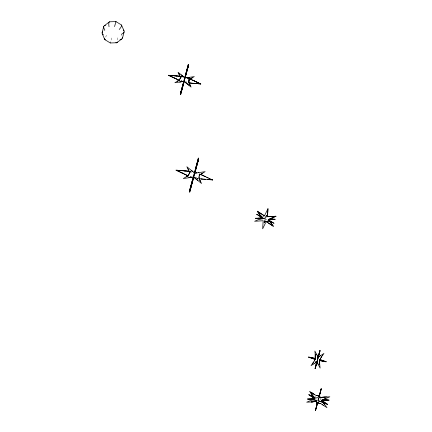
<?xml version="1.0" encoding="UTF-8"?>
<svg xmlns="http://www.w3.org/2000/svg" width="432" height="432" viewBox="0 0 432 432"><rect width="100%" height="100%" fill="white"/><g stroke="black" fill="none" stroke-linecap="round" stroke-linejoin="round"><path stroke-width="0.32" stroke-dasharray="2.16 1.62" d="M266.382 215.352L266.069 216.562L266.62 214.753L265.772 216.308A0.815 0.788 61.7 0 0 265.567 216.216L265.199 216.076L265.772 216.308M266.404 215.633L266.063 216.578L266.355 215.487M266.29 215.941L266.182 216.065M315.743 397.678L316.91 398.164L317.839 397.035M111.726 37.978L110.516 42.223M316.91 398.164L318.233 396.733M262.694 216.729L263.563 216.238L262.591 216.778M267.057 219.37L266.215 219.472M198.175 178.556L196.997 178.27L198.288 178.578M321.505 399.044L320.198 399.049L321.462 399.217M196.97 178.276L197.473 178.405L196.997 178.27M315.787 397.505L316.953 397.991M198.104 178.605L198.04 178.551A1.188 0.275 -80.3 0 0 198.153 178.627M105.505 37.087A11.092 2.333 -41.1 0 1 107.039 35.073M103.885 30.769A11.092 3.92 -4.5 0 1 104.949 30.208M121.43 34.641A11.092 4.012 34.1 0 1 122.035 35.651M117.223 37.811A11.092 2.57 71 0 1 117.477 40.306M266.976 219.386A2.705 2.511 -5.5 0 1 266.819 219.424M266.231 215.919L266.215 215.919"/><path stroke-width="0.65" d="M190.447 79.196L189.146 78.862A2.641 0.481 -72.2 0 1 189.151 78.953L189.065 80.082A4.757 0.292 -80.8 0 1 189.043 80.158L189.022 80.438M188.935 81.173L188.865 82.885L189.637 84.229M315.268 354.78L315.187 359.224L315.23 354.445M198.99 178.184L199.098 176.839M188.833 82.377L188.968 80.892M261.344 217.966L262.24 217.966L257.251 211.232L264.449 215.86L257.272 211.167L262.289 217.895L254.61 221.276L263.164 220.741L262.661 228.82L266.198 221.557L273.375 226.249L268.358 219.526L276.021 216.205L267.467 216.74L275.999 216.27L268.342 219.591L273.359 226.314L266.198 221.557M267.467 216.74L267.948 208.726M267.484 216.675L267.97 208.667L264.427 215.924M325.247 397.04L319.075 397.548L319.82 393.811M319.113 396.965L321.23 388.665L320.825 390.199L320.944 389.783M199.082 177.023L199.028 178.735L199.94 180.338M121.673 39.042L116.732 42.773L110.268 42.973L110.3 42.671M115.96 21.897L115.992 21.6L109.528 21.794L104.587 25.526M199.238 175.7L199.282 174.02L200.837 174.593M188.935 81.146L188.978 80.806M199.109 176.774L199.217 175.856M189.032 80.33L188.973 80.849M265.189 219.326L265.21 218.284L263.52 218.219M317.477 402.856L317.304 403.623M320.414 391.91L320.9 389.885M316.953 404.757L317.639 402.97M317.077 404.222L316.888 405.065M316.926 405.265L317.266 403.763M316.904 405.367L316.829 405.74L317.164 404.152M316.764 405.513L316.283 407.425L316.78 405.95M316.278 407.452L315.97 408.645L316.273 407.484M317.423 403.137L317.191 404.044L317.677 402.845L320.911 403.704L322.294 404.584M316.332 407.176L316.472 406.571M316.229 407.56L316.019 408.359M265 220.099L265.097 219.694M264.967 220.244L264.654 221.146M264.271 222.458L264.168 222.826L264.611 221.27M264.276 222.437C264.449 220.25 267.127 222.232 268.445 220.903M315.959 408.672L315.776 409.439L316.127 407.905M315.868 409.034L315.911 408.85M184.577 80.255L180.603 94.759L183.352 84.186L180.738 92.394L188.287 64.508L185.539 75.087L188.158 66.874L185.09 77.971L187.898 66.803L185.539 75.087M194.486 174.485L189.729 192.105L192.823 180.198L192.532 180.122L189.875 189.443L198.38 158.047L195.286 169.954L195.577 170.03L198.229 160.709L194.778 173.2L194.486 173.124L197.937 160.628L195.286 169.954M192.823 180.198L190.166 189.524L198.671 158.123L195.577 170.03M320.857 390.107L320.63 391.068M320.328 392.024L319.577 394.756M318.697 398.169L318.028 400.615L318.719 398.12L318.168 400.243M319.869 393.601L320.614 391.138M315.808 409.261L315.506 410.4L315.765 409.412M315.506 410.4L315.727 409.617M316.526 362.151L317.012 362.243L316.224 365.213L317.012 361.962L316.078 365.175L316.829 362.248M318.055 357.048L319.934 350.53L318.2 357.577L320.08 350.568L315.193 368.609L317.012 361.962M318.26 357.215L319.048 353.965L316.602 362.983L317.072 361.6M321.208 388.757L321.176 388.881M315.517 410.346L315.635 409.925M265.885 217.166L265.766 217.593L265.864 217.242M318.746 398.072L318.335 399.843M316.51 406.409L316.726 405.637M183.092 84.116L180.344 94.694L188.546 64.579L185.798 75.157M192.532 180.122L189.437 192.029L193.466 177.622M102.136 32.616L103.756 26.476M122.504 38.097L124.124 31.952M319.55 401.171L327.721 404.584L321.565 400.383L327.769 404.411L319.599 400.999L316.904 404.039L316.262 400.291L307.411 399.125L314.939 398.785L308.783 394.578L314.037 396.776M316.262 400.291L307.454 398.952L314.987 398.612L314.258 397.613M319.691 394.34L319.345 395.275M320.944 389.761L321.041 389.351M316.926 361.562L315.047 368.572L316.867 361.919M316.764 405.999L316.17 407.749M319.891 393.887L320.063 393.287M320.641 390.901L320.144 393.039M315.738 409.498L315.689 409.747M114.534 26.59L115.992 21.6L121.505 25.013L123.962 30.737M183.352 84.186L180.997 92.464L183.8 81.302M264.492 221.713L264.503 221.773M317.974 358.031L318.524 356.152L318.055 357.539M318.119 358.069L318.67 356.189L318.2 357.577M319.583 394.74L319.766 394.346M262.289 217.895L261.209 217.22M319.075 395.906L319.226 395.507L319.054 395.966M318.503 398.844L318.74 398.158M318.994 396.128L317.282 395.582M314.831 359.867L314.944 359.586M314.863 359.78L315.047 359.332M314.788 359.969L314.707 360.153M320.117 359.365L320.755 357.961M320.026 359.581L319.993 359.656M189.097 173.837C191.997 167.454 188.66 176.639 186.656 176.542M188.968 174.134L188.163 175.77L187.218 176.197M315.203 358.97L315.387 358.609M315.187 359.014L315.317 358.727M320.458 358.571L321.397 357.032M322.747 361.195L319.615 360.401L319.793 359.872L319.523 362.75L320.117 368.096L318.249 364.549M319.756 360.175L319.653 363.776M314.329 360.974L314.518 360.59L313.405 362.313M313.546 362.119L313.589 362.054M321.467 356.935L321.667 356.654M312.865 363.064L313.443 362.259M312.368 363.755L311.008 365.645L314.118 363.668M313.097 362.74L313.367 362.367M321.424 356.999L321.251 357.232M321.997 356.206L322.736 355.174M321.592 356.762L321.376 357.064M322.672 355.261L323.973 353.452L320.15 355.882M312.32 363.82L312.741 363.236M261.949 218.608L262.073 218.354M318.281 396.56L319.604 395.123L320.134 398.25M318.676 396.252L319.556 395.296L319.982 397.802M319.599 400.999L316.948 403.866L316.31 400.118M318.109 357.188L318.611 356.848M178.378 80.633L179.221 80.255L181.132 76.658L179.221 80.255L177.66 81.07M194.114 172.595L194.918 173.281M321.808 400.318L323.897 399.368M321.84 400.297L321.597 400.459L322.072 401.036M262.289 218.846L263.309 218.284L262.969 218.43M262.354 218.803L262.823 218.506M315.932 362.507L316.078 362.41M190.885 78.646L191.716 78.143M201.301 173.961L202.235 173.399M315.792 362.599L316.024 362.448M201.431 173.88L200.178 174.668L201.236 174.004M315.652 362.691L316.451 362.194M190.831 78.683L189.886 79.277L191.219 78.43M315.549 362.761L314.485 363.436M320.128 355.898L320.495 355.666M262.04 219.013L260.809 218.986M318.994 356.616L319.464 356.319M319.394 356.362L319.783 356.114M313.756 363.901L314.026 363.728M315.128 363.026L315.311 362.912M318.416 356.967L318.848 356.708M191.824 78.079L192.1 77.911M186.349 176.726L183.249 178.567L188.919 177.725M179.885 81.988L174.852 82.733L177.601 81.103M177.466 81.184L178.151 80.779M186.224 176.801L186.592 176.58M186.473 176.65L186.964 176.364M191.549 78.241L194.303 76.604L189.265 77.355M201.868 173.61L205.151 171.666L196.965 172.881M271.22 219.461L268.353 219.753L269.719 220.482M314.631 398.774L314.955 398.612M314.518 398.833L314.091 399.022M194.918 178.033L193.606 177.071L192.019 177.196A2.641 1.604 -59.3 0 0 191.857 177.206A3.326 2.003 -58.2 0 0 191.695 177.228L192.019 177.196M323.379 399.595L323.06 399.74M312.746 399.584L312.395 399.735M312.649 399.627L306.688 402.208L311.207 401.96M324.319 399.184L325.615 398.623M324.14 399.265L324.902 398.936M325.096 398.849L329.864 396.787L325.345 397.035M311.828 399.983L312.487 399.697M324.659 399.038L324.934 398.92M312.039 399.892L312.331 399.767M185.528 77.89L186.322 77.776M184.378 81.751L184.048 81.41L182.639 81.518A2.349 1.436 -59.9 0 0 182.498 81.524L181.591 81.756L181.883 81.702M191.3 177.363L190.836 177.466L191.144 177.406M195.442 173.059L196.781 172.913M186.926 77.706L187.45 77.62M186.98 77.701L186.71 77.744M196.825 172.908L196.641 172.94M186.851 77.722L185.971 77.798M180.338 81.923L181.391 81.783M189.508 177.638L190.615 177.493M187.396 77.625L189.481 77.317M189.362 177.66L188.757 177.752M179.96 81.977L180.317 81.923M180.608 81.88L181.04 81.821M179.744 82.01L180.031 81.967M189.729 177.601L190.215 177.536M188.401 77.479L188.692 77.436M198.509 172.649L198.828 172.6M261.009 217.993L260.928 218.003M182.639 81.518L182.493 81.535A2.97 1.804 -59 0 0 182.353 81.535M268.898 219.542L269.411 219.532M324.513 397.084L323.476 397.132M312.59 401.879L316.872 401.387L311.764 401.927M324.605 397.073L324.697 397.067A10.066 4.919 -7.7 0 1 324.977 397.024M311.855 401.922L312.217 401.9M270.054 219.515L269.509 219.532M325.528 397.024L324.972 397.051M326.311 396.981L326.678 396.959M311.072 401.965L311.672 401.933M259.556 218.079L259.772 218.068M270.378 219.494L271.026 219.467M259.416 218.084L260.75 218.025L260.474 218.041M311.299 401.954L311.58 401.938M259.254 218.095L259.011 218.106M272.117 219.418L271.436 219.451M258.466 218.128L255.317 218.273L258.001 218.624M272.036 219.424L275.292 219.278L272.387 218.894M321.565 400.383L329.098 400.043L324.038 399.373M321.521 400.556L329.049 400.216L322.726 399.384M258.358 218.133L258.849 218.111M323.384 397.132L319.075 397.548M315.365 361.627L315.965 361.746M177.806 76.021L176.942 75.989M185.83 170.98L186.575 171.007M177.401 76.005L178.918 76.113M185.603 170.969L185.89 170.98M186.116 170.986L187.823 171.11M177.044 75.994L176.737 75.978M185.717 170.975L185.371 170.959M176.839 75.983L176.38 75.962L176.661 75.978M185.485 170.964L184.918 170.932M177.86 76.021L180.446 76.453M186.635 171.007L189.14 171.38M172.908 75.659L172.325 75.632L173.367 75.686M181.116 170.608L180.716 170.586M173.011 75.665L174.247 75.751M181.175 170.608L181.575 170.629M173.416 75.692L174.452 75.773M172.147 75.622L171.088 75.519L171.893 75.6M181.634 170.635L181.975 170.656M180.284 170.559L182.342 170.683M184.945 170.937L184.691 170.915M176.332 75.956L175.829 75.913M180.187 170.554L179.35 170.478M316.278 395.474L317.039 395.545L316.764 395.507M192.305 83.219L192.883 83.257M202.5 179.08L203.807 179.177M176.229 75.951L175.527 75.886M192.402 83.225L192.024 83.198M184.804 170.926L184.351 170.888M192.807 83.252L193.109 83.273M180.074 170.548L179.296 170.473M182.029 170.662L182.795 170.726M192.958 83.263L193.412 83.3M196.285 83.554L196.916 83.603M207.436 179.491L208.629 179.582M196.436 83.565L195.475 83.489M196.231 83.549L195.88 83.522M196.841 83.597L197.143 83.619M202.554 179.086L202.241 179.059M204.601 179.242L207.549 179.501M196.965 83.603L197.392 83.641M202.354 179.069L201.479 178.994M203.693 179.167L204.147 179.204M208.148 179.545L209.137 179.631M191.495 83.155L191.797 83.182M191.597 83.165L190.642 83.074M195.728 83.511L195.075 83.452M182.374 170.689L183.249 170.77M184.604 170.91L183.951 170.845M193.212 83.284L193.714 83.327M193.466 83.306L194.168 83.371M203.92 179.183L204.827 179.264M195.323 83.473L193.817 83.338M197.24 83.63L197.845 83.684M197.446 83.646L198.121 83.711M168.858 75.287L169.641 75.357M191.344 83.144L190.118 83.014M200.027 83.905L200.659 83.959M177.039 170.23L175.91 170.127L176.191 170.257M176.958 170.219L177.379 170.262M201.82 179.026L200.972 178.94M208.742 179.593L209.898 179.712M174.274 75.757L174.625 75.789M168.934 75.292L168.426 75.281M199.778 83.878L200.075 83.905M212.301 179.944L210.659 179.793M199.854 83.889L199.4 83.846M200.583 83.954L200.858 83.981L200.47 83.797M212.22 179.939L212.528 179.966L212.22 179.825M316.105 395.458L314.577 394.61M169.538 75.352L171.04 75.514M168.334 75.238L168.766 75.438M169.69 75.362L170.543 75.454M194.27 83.376L194.567 83.408M177.266 170.251L177.806 170.3M205.108 179.291L205.448 179.323M212.414 179.955L211.702 179.588M174.501 75.778L174.852 75.811M175.775 75.908L175.176 75.848M184.291 170.883L183.616 170.813M177.493 170.273L178.394 170.37M321.316 360.92L320.884 360.855M197.894 83.689L198.52 83.754M199.276 83.83L198.85 83.786M201.42 178.988L200.659 178.907M318.557 403.288A2.219 0.918 25.4 0 0 318.708 403.337A2.435 0.961 24.9 0 0 318.865 403.38A2.668 1.01 24.4 0 0 319.021 403.418A2.927 1.058 23.9 0 0 319.178 403.456L320.76 403.655M174.674 75.794L175.003 75.827M183.049 170.748L183.784 170.829M260.604 218.959L260.458 218.948M209.817 179.701L210.492 179.777M198.925 83.797L198.65 83.765M174.955 75.821L175.376 75.87M198.45 83.743L198.774 83.781M178.843 170.424L178.313 170.359M190.215 83.025L189.918 82.987M259.405 218.808L258.763 218.727M181.148 76.788L182.18 76.912M190.064 83.009L189.767 82.971M190.339 171.866L191.5 172.012M259.114 218.77L260.393 218.938L259.929 218.878M200.297 178.859L199.093 178.702M189.815 82.976L189.373 82.917M270.821 218.689L272.484 218.905M257.872 218.608L258.223 218.651M311.375 357.593L311.234 357.577M258.125 218.641L258.703 218.716M311.483 357.61L315.295 358.582L314.539 358.322M189.248 82.901L188.703 82.825M311.596 357.626L312.59 357.809M315.09 359.208L314.744 359.154M313.643 358.036L314.437 358.274M309.647 357.28L310.527 357.453M309.539 357.259L309.787 357.302M323.384 361.309L322.942 361.228M322.985 361.238L321.667 360.963M179.21 76.162L180.635 76.507M188.158 171.164L189.356 171.439A1.512 0.594 -76 0 0 189.27 171.32L189.038 170.964M319.232 359.645L319.799 359.753M309.058 357.161C310.349 357.442 307.838 356.902 308.891 357.124M309.83 357.313L310.225 357.388M313.351 357.988L312.687 357.836M310.554 357.458L311.04 357.55L310.284 357.399M187.645 78.3L188.428 78.484M325.96 361.789L326.057 361.811M187.493 78.268L188.638 78.559M324.81 361.562L325.825 361.762L324.74 361.546M319.793 360.445L320.463 360.698M194.702 171.866L194.994 171.947M202.489 175.262L201.107 174.668M193.325 176.953L193.617 177.028M193.109 178.205L193.401 178.286M190.469 79.207L193.028 80.357M190.663 79.256L189.151 78.727M200.945 174.62L199.665 174.188M187.85 175.651L188.579 175.867M179.129 80.201L179.491 80.309M188.066 175.716L187.461 175.543L187.769 175.63M178.843 80.12L179.561 80.33M322.429 360.461L323.962 360.985M322.672 360.531L326.198 361.789M190.723 79.272L193.169 80.417M189.248 171.407L189.734 171.547M188.12 175.727L188.552 175.856M189.464 171.472L189.896 171.596M180.468 76.459L180.943 76.599M190.323 171.72L189.788 171.563M201.161 174.679L203.51 175.802M325.139 361.438L324.713 361.303M325.35 361.503L326.014 361.724M309.879 357.518L310.802 357.853M310.014 357.561L313.076 358.673M181.975 81.189L181.04 80.892L182.066 81.216M190.215 176.488L191.268 176.823M312.136 358.349L312.93 358.619M312.19 358.366L310.851 357.874M308.61 357.097L309.56 357.421L309.231 357.307M261.603 216.313L261.679 216.346M321.824 360.256C323.228 360.752 320.188 359.672 321.667 360.202M313.4 358.798L314.62 359.132L313.022 358.652M185.62 81.875L186.662 82.188M195.372 177.595L196.544 177.952M324.605 361.265L324.221 361.103M193.217 80.433L194.141 80.833M203.926 175.975L205.405 176.645M193.077 80.379L194.891 81.211M176.137 78.845L175.905 78.754M184.696 174.188L184.356 174.053M204.163 176.067L204.606 176.256M203.85 175.943L202.792 175.435M176.045 78.808L177.271 79.429M184.594 174.145L187.229 175.468L186.943 175.354M176.159 78.856L178.589 80.05L178.13 79.882M184.723 174.199L185.825 174.755M270.567 221.854L270.869 221.972M259.74 215.573L260.534 215.903M260.118 215.73L261.052 216.124L260.609 215.935M271.469 222.226L271.172 222.102M259.853 215.617L256.543 214.234L259.508 216.162M313.988 396.949L308.74 394.756L314.939 398.785M184.07 173.929L183.524 173.68L183.913 173.864M178.546 171.342L179.329 171.682M171.229 76.561L171.553 76.702M170.996 76.459L170.699 76.329L172.082 76.95M179.172 171.612L180.306 172.141M270.302 221.74L270.081 221.643A9.288 7.43 49.8 0 0 269.849 221.562C268.272 220.18 266.782 221.956 265.075 221.438A0.702 0.675 55.4 0 1 264.902 221.238M179.35 171.693L180.565 172.265M178.675 171.401L178.286 171.223M169.069 75.573L168.815 75.46M197.824 82.588L198.558 82.922M197.915 82.631L197.294 82.35M168.998 75.546L169.322 75.686M168.928 75.514L168.631 75.379M176.634 170.456L178.259 171.212M181.57 172.735L182.012 172.935M261.074 217.156L260.896 217.075M197.802 82.577L197.111 82.264M198.099 82.712L198.72 82.998M200.189 83.673L199.341 83.284M173.524 77.63L172.924 77.355L173.912 77.809M173.594 77.657L174.301 77.992M211.21 179.366L211.756 179.609M181.753 172.816L181.051 172.498M176.942 170.597L177.568 170.883M199.843 83.516L198.607 82.944M200.124 83.641L200.399 83.765M169.344 75.697L169.711 75.865M171.574 76.712L172.238 77.026M207.565 177.676L209.709 178.67M209.531 178.589L209.941 178.778M181.856 172.865L182.191 173.016M176.272 170.294L176.531 170.413M178.47 171.304L178.108 171.137M200.308 83.727L200.745 83.927M211.286 179.399L210.2 178.897M182.039 172.946L183.141 173.486M169.549 75.794L170.672 76.318L170.122 76.064M181.159 172.546L180.463 172.217M197.251 82.328L196.538 81.988M173.934 77.819L174.641 78.165M195.507 81.508L195.944 81.707M195.901 81.686L196.333 81.891M172.881 77.333L172.147 76.982M204.682 176.288L205.481 176.683M206.507 177.179L207.614 177.703M182.245 173.043L182.936 173.378M195.534 81.518L195.145 81.329L195.442 81.475M197.019 82.22L196.447 81.945M172.811 77.301L172.373 77.096M206.534 177.196L205.508 176.693M196.22 81.837L196.495 81.967M184.361 81.74L186.111 83.036M208.208 177.984L207.873 177.827M194.913 81.221L194.53 81.027M194.162 80.843L194.459 80.995M174.323 78.003L174.847 78.268M183.292 173.561L183.422 173.626M174.917 78.305L175.813 78.716L174.69 78.187M183.346 173.588L183.038 173.432M177.854 79.758L177.314 79.456M186.629 175.214L186.025 174.874M110.268 42.973L104.755 39.555L102.303 33.836M260.35 216.707L259.583 216.211M271.026 221.335L274.066 223.312L268.51 220.941M271.058 221.357L269.919 220.612M313.168 393.687L313.486 393.898M260.123 216.562L260.809 217.021L260.501 216.815M313.438 393.865L314.41 394.502L314.14 394.324M313.227 393.73L312.892 393.509M313.043 393.611L312.406 393.19M313.562 393.946L313.924 394.184M322.958 405.027L322.153 404.498M322.866 404.968L323.417 405.324M312.223 393.071L312.53 393.271M311.526 392.618L309.55 391.327L310.91 393.147M311.98 392.915L312.287 393.115M311.494 392.596L312.104 392.996M323.509 405.383L326.997 407.668L324.535 404.368M184.496 77.431L183.994 77.063L184.248 77.242M193.811 172.373L193.574 172.201M184.221 77.225L184.955 77.981M268.871 219.899L269.147 220.109M193.336 172.022L193.212 171.925M195.712 178.735L196.02 178.978M195.977 178.945L196.441 179.318M187.007 83.765L185.036 82.102M196.101 179.042L196.598 179.447M182.115 75.551L182.531 75.886M186.332 83.214L186.705 83.516M191.43 170.478L191.867 170.829M182.45 75.816L182.752 76.064M182.228 75.638L181.127 74.741M182.612 75.951L182.974 76.243M191.803 170.775L192.143 171.056M191.554 170.575L186.84 166.741L187.893 168.782M191.992 170.926L192.391 171.256M182.061 75.508L181.732 75.238M187.477 84.148L188.028 84.596M187.585 84.24L187.256 83.97M187.942 84.532L188.249 84.775M192.98 171.742L192.748 171.547M197.834 180.463L197.278 180.009M197.802 180.436L201.555 183.487L200.507 181.445M181.181 74.79L178.038 72.236L178.853 73.807M182.806 76.108L183.152 76.388M187.423 84.105L187.034 83.792M188.8 85.223L191.111 87.107L190.301 85.531M188.136 84.688L188.908 85.315M192.24 171.131L192.672 171.488M197.338 180.058L196.997 179.777M187.148 83.878L186.926 83.7M192.92 171.688L192.607 171.434M194.702 177.838L195.48 178.546L195.097 178.2M197.154 179.906L196.841 179.653M183.028 76.286L184.01 77.074L183.163 76.399M196.474 179.345L196.906 179.701M314.107 397.418L314.14 397.462M312.779 395.653L312.185 394.853M312.952 395.879L313.416 396.506M312.714 395.566L313.205 396.22M324.621 404.482L323.773 403.342M323.816 403.396L323.093 402.43M312.077 394.713L312.352 395.08M313.594 396.749L313.945 397.213L313.524 396.646M310.824 393.034L311.294 393.66M311.758 394.286L312.098 394.74M311.251 393.601L311.845 394.4M313.249 396.279L313.573 396.722M322.137 401.139L321.926 400.837M179.993 75.983L180.193 76.334A1.323 0.513 -76.5 0 1 180.23 76.426L180.263 76.675M317.012 362.243L318.022 364.117M317.909 356.773L317.963 356.875M317.855 363.803L317.628 363.371M189.486 83.943L189.205 83.387M179.82 75.681L179.701 75.46M199.411 179.296L199.784 180.036M188.849 170.635L188.762 170.467M189.513 83.997L189.977 84.904M317.569 356.141L317.849 356.67L317.709 356.405M317.936 363.944L318.163 364.381M317.061 355.174L317.218 355.477M317.201 355.439L317.428 355.876M316.651 354.402L316.829 354.742M316.694 354.478L314.863 351L315.22 354.31M316.791 354.667L316.948 354.958M190.156 85.25L189.913 84.78M199.984 180.425L200.383 181.202M179.604 75.265L179.183 74.455M188.611 170.181L188.39 169.754M200.254 180.965L200.054 180.571M200.356 181.154L200.556 181.543M190.134 85.207L190.323 85.574M178.832 73.764L179.021 74.131M178.983 74.066L179.21 74.498M187.839 168.685L188.141 169.268M188.131 169.247L188.476 169.927M189.869 84.694L189.713 84.386M189.259 171.342L189.346 171.747M319.68 364.052L319.739 364.586M315.203 354.175L315.241 354.51M315.322 396.83L315.187 397.543M121.505 25.013A11.092 2.333 -41.1 0 1 119.221 29.495M105.613 39.766A11.092 2.333 -41.1 0 1 104.722 38.632M123.255 29.997A11.092 3.92 -4.5 0 1 121.311 34.36M103.523 34.9A11.092 3.92 -4.5 0 1 102.632 31.779M122.553 37.136A11.092 4.012 34.1 0 1 120.004 39.334M104.83 29.932A11.092 4.012 34.1 0 1 105.619 25.256M117.31 42.017A11.092 2.57 71 0 1 115.798 42.503M109.037 26.757A11.092 2.57 71 0 1 109.528 21.794M319.75 363.976A4.806 1.555 -89.2 0 1 319.729 363.712M185.663 77.868A1.723 0.691 -33 0 1 185.792 77.841M185.846 77.787A2.533 1.134 -36.6 0 1 185.971 77.771M186.759 77.636A5.773 2.894 -42.2 0 1 186.581 77.663M191.182 78.516A13.937 3.645 -58.9 0 1 191.349 78.419M189.173 78.91A3.11 0.529 -73.4 0 1 189.173 79.024M189.189 78.975A3.515 0.556 -74.6 0 1 189.189 79.088M189.049 79.655A4.228 0.432 -78.8 0 1 189.032 79.828M189.054 79.79A4.487 0.394 -79.5 0 1 189.032 79.979M189.043 79.963A4.676 0.335 -80.3 0 1 189.022 80.163M178.378 80.498A8.564 3.386 -78.7 0 1 178.157 80.66M178.87 76.302A6.923 4.995 0.3 0 1 179.156 76.345M178.049 79.79A3.564 2.56 35.5 0 1 177.871 79.704M184.745 77.728A1.75 1.161 88.6 0 1 184.842 77.857M184.858 77.863A1.825 1.318 -84.2 0 1 184.934 78.003M189.173 79.148A3.915 0.545 -76.2 0 1 189.167 79.267M194.702 173.399A2.284 2.084 74.3 0 1 194.902 173.259M194.67 173.459A2.419 1.852 -78.3 0 0 194.584 173.248A2.036 1.453 -85 0 0 194.492 173.07A1.966 1.301 88.6 0 0 194.389 172.93A2.192 1.328 82 0 0 194.27 172.822M195.572 173.075A2.938 1.258 -35 0 1 195.734 173.048M196.641 172.859A6.518 3.294 -42.6 0 1 196.441 172.886M201.647 173.794A15.714 4.104 -58.9 0 1 201.836 173.68M199.368 174.139A2.965 0.551 -71.5 0 1 199.379 174.242A3.494 0.605 -73.1 0 1 199.39 174.355A3.98 0.626 -74.7 0 1 199.39 174.485A4.406 0.621 -76.1 0 1 199.384 174.636A4.768 0.589 -77.3 0 1 199.379 174.798M199.384 174.76A5.054 0.535 -78.5 0 1 199.363 174.971M199.373 174.911A5.276 0.459 -79.5 0 1 199.346 175.144M199.314 175.241A5.411 0.367 -80.4 0 1 199.298 175.392M194.076 177.422A2.927 1.577 72.3 0 1 193.963 177.358M187.218 176.056A9.661 3.823 -78.8 0 1 186.97 176.24M187.78 171.288A7.771 5.648 0.1 0 1 188.104 171.337M186.856 175.235A4.018 2.867 35.4 0 1 186.656 175.138M194.152 172.762A2.803 1.501 74.6 0 1 194.265 172.876M321.737 400.475A1.463 0.54 -39.6 0 1 321.581 400.577M323.023 399.821A4.174 2.052 -32.2 0 1 322.855 399.892M318.227 395.798A2.236 1.037 25.1 0 1 318.389 395.852M318.227 395.793A2.549 1.112 24.7 0 0 318.06 395.739A2.824 1.161 24.2 0 0 317.887 395.69A3.051 1.177 23.6 0 0 317.714 395.642A3.24 1.177 23 0 0 317.536 395.604A3.38 1.156 22.3 0 0 317.358 395.566M312.541 401.987A6.183 0.961 -4.8 0 1 312.125 402.014M317.542 402.894A4.973 4.439 -51.6 0 1 317.504 403.11M268.348 219.688A1.431 0.707 -41.6 0 1 268.483 219.618M269.352 220.201A3.85 2.246 67.1 0 1 269.244 220.126M264.319 218.111A2.608 2.338 -3.6 0 0 264.152 218.122A2.819 2.57 -3.7 0 0 263.984 218.138A2.992 2.754 -3.5 0 0 263.806 218.165A3.121 2.905 -3.1 0 0 263.633 218.203M261.365 216.221A5.708 5.281 79.9 0 1 261.058 216.103M318.73 398.137L318.433 399.481L318.74 398.115M318.389 399.535L318.184 400.232L318.406 399.546M320.026 359.872L321.111 360.013A3.866 3.796 -56.4 0 0 320.927 359.948L320.026 359.872M324.011 361.411L324.535 361.503L323.978 361.406"/></g></svg>
